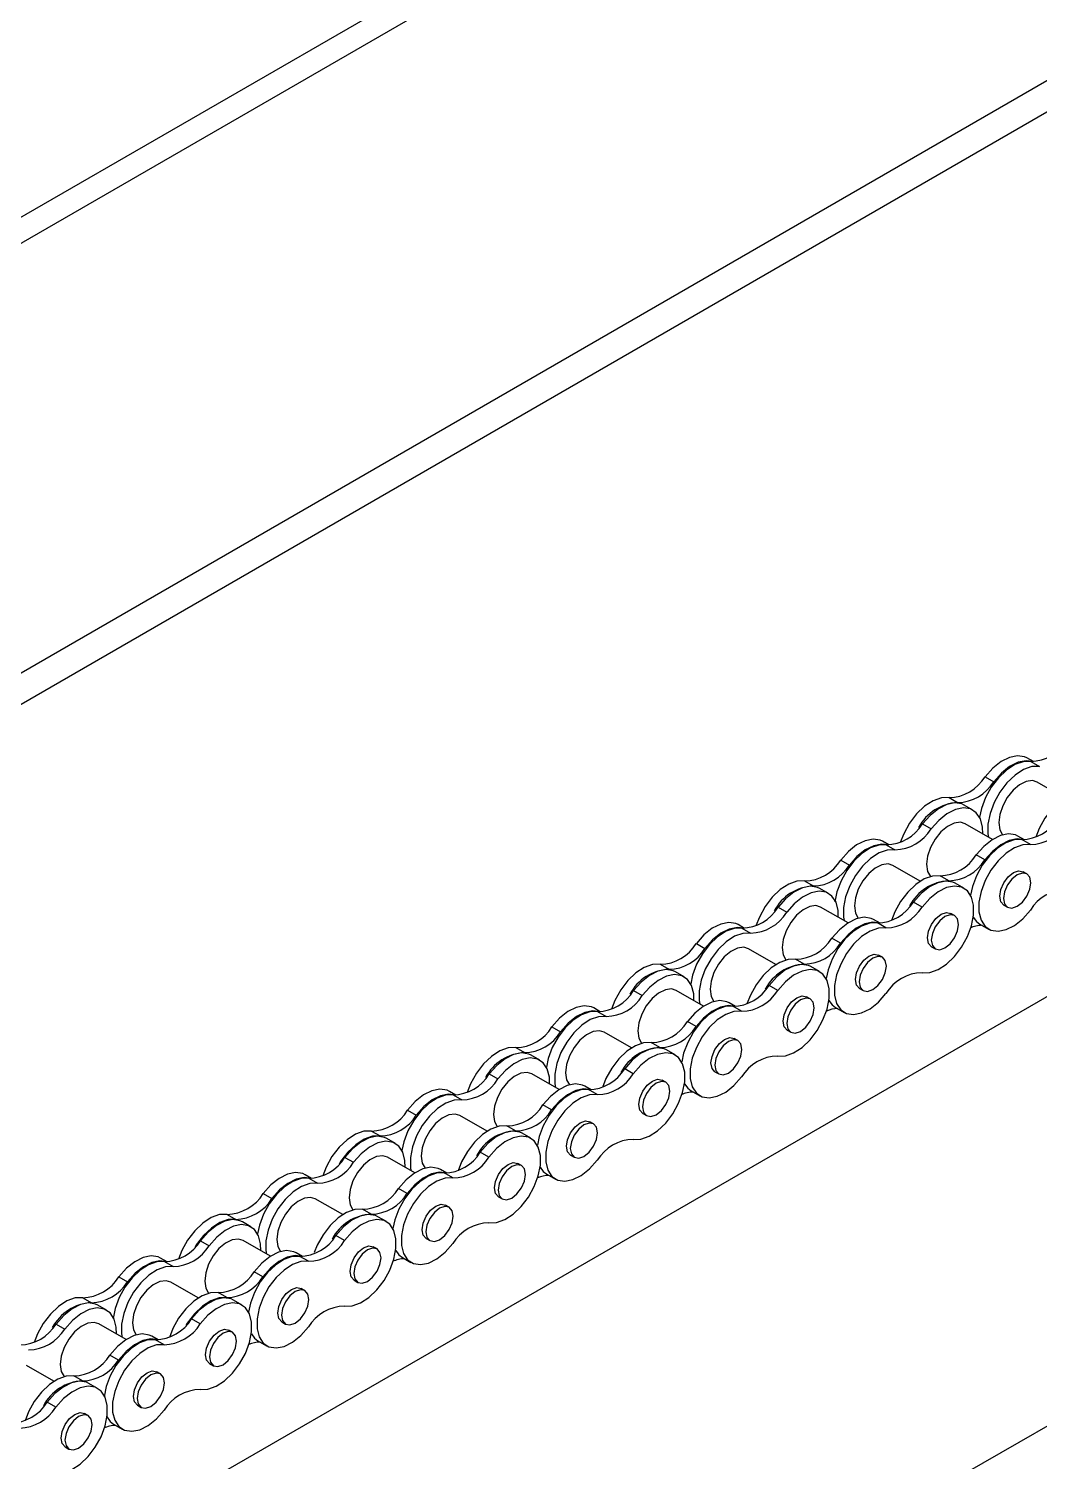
# Model space of a CAD drawing. Header units: metres. Extents: x 0 to 21025, y 0 to 14850.
# Drawn here: x 13609.5 to 13735.2, y 5783.6 to 5961.8 of the extents above; entities that cross this region are included whole.
import ezdxf

# ---------------------------------------------------------------- set-up
doc = ezdxf.new("R2010")
doc.units = ezdxf.units.M
doc.header["$LTSCALE"] = 25
doc.layers.add('SL4', color=4, linetype='Continuous')

msp = doc.modelspace()

# ---------------------------------------------------------------- linework, layer by layer
at = {"layer": 'SL4'}
for p, q in [((13958.429, 6140.321), (13021.53, 5599.46)), ((13026.292, 5598.989), (13963.191, 6139.849)), ((13072.59, 5572.262), (14009.488, 6113.122)), ((13072.59, 5568.373), (14009.488, 6109.233)), ((13171.252, 5515.305), (14108.151, 6056.165)), ((13217.55, 5488.578), (14154.449, 6029.438)), ((13734.452, 5870.606), (13733.652, 5871.068)), ((13734.12, 5870.634), (13735.194, 5870.014)), ((13728.447, 5868.725), (13729.522, 5868.104)), ((13738.336, 5866.101), (13734.929, 5868.067)), ((13723.957, 5866.133), (13725.032, 5865.512)), ((13726.929, 5864.581), (13725.854, 5865.201)), ((13720.649, 5862.858), (13721.724, 5862.238)), ((13729.356, 5860.916), (13725.949, 5862.883)), ((13716.491, 5860.238), (13715.692, 5860.699)), ((13716.159, 5860.266), (13717.234, 5859.645)), ((13733.336, 5860.882), (13732.536, 5861.344)), ((13734.079, 5860.29), (13733.004, 5860.91)), ((13710.487, 5858.356), (13711.562, 5857.736)), ((13728.406, 5858.38), (13727.331, 5859)), ((13720.376, 5855.732), (13716.969, 5857.699)), ((13723.916, 5855.788), (13722.841, 5856.408)), ((13733.629, 5856.647), (13733.163, 5856.916)), ((13705.997, 5855.764), (13707.071, 5855.144)), ((13708.968, 5854.212), (13707.894, 5854.833)), ((13725.813, 5854.856), (13724.738, 5855.477)), ((13720.608, 5852.513), (13719.533, 5853.134)), ((13730.765, 5852.761), (13731.231, 5852.492)), ((13702.689, 5852.49), (13703.764, 5851.869)), ((13711.395, 5850.548), (13707.988, 5852.515)), ((13715.375, 5850.514), (13714.576, 5850.975)), ((13724.649, 5851.463), (13724.183, 5851.731)), ((13698.531, 5849.869), (13697.731, 5850.331)), ((13698.199, 5849.898), (13699.273, 5849.277)), ((13716.118, 5849.921), (13715.043, 5850.542)), ((13727.799, 5850.407), (13728.874, 5849.787)), ((13692.526, 5847.988), (13693.601, 5847.367)), ((13710.446, 5848.012), (13709.371, 5848.632)), ((13721.785, 5847.577), (13722.25, 5847.308)), ((13702.415, 5845.364), (13699.008, 5847.331)), ((13705.956, 5845.42), (13704.881, 5846.04)), ((13715.668, 5846.278), (13715.203, 5846.547)), ((13688.036, 5845.396), (13689.111, 5844.775)), ((13691.008, 5843.844), (13689.933, 5844.464)), ((13707.853, 5844.488), (13706.778, 5845.109)), ((13684.728, 5842.121), (13685.803, 5841.501)), ((13693.435, 5840.18), (13690.028, 5842.146)), ((13702.648, 5842.145), (13701.573, 5842.765)), ((13712.804, 5842.393), (13713.27, 5842.124)), ((13697.415, 5840.145), (13696.615, 5840.607)), ((13706.688, 5841.094), (13706.222, 5841.363)), ((13680.57, 5839.501), (13679.771, 5839.963)), ((13680.238, 5839.529), (13681.313, 5838.909)), ((13698.158, 5839.553), (13697.083, 5840.173)), ((13709.839, 5840.039), (13710.913, 5839.418)), ((13674.566, 5837.62), (13675.641, 5836.999)), ((13684.455, 5834.996), (13681.048, 5836.962)), ((13692.485, 5837.643), (13691.41, 5838.264)), ((13703.824, 5837.209), (13704.29, 5836.94)), ((13670.076, 5835.027), (13671.15, 5834.407)), ((13687.995, 5835.051), (13686.92, 5835.672)), ((13697.708, 5835.91), (13697.242, 5836.179)), ((13673.047, 5833.476), (13671.973, 5834.096)), ((13689.892, 5834.12), (13688.817, 5834.74)), ((13666.768, 5831.753), (13667.843, 5831.132)), ((13675.474, 5829.811), (13672.067, 5831.778)), ((13684.687, 5831.777), (13683.612, 5832.397)), ((13694.844, 5832.024), (13695.31, 5831.756)), ((13662.61, 5829.133), (13661.81, 5829.594)), ((13679.454, 5829.777), (13678.655, 5830.238)), ((13680.197, 5829.184), (13679.122, 5829.805)), ((13688.728, 5830.726), (13688.262, 5830.995)), ((13691.878, 5829.67), (13692.953, 5829.05)), ((13662.278, 5829.161), (13663.352, 5828.54)), ((13674.525, 5827.275), (13673.45, 5827.895)), ((13656.605, 5827.251), (13657.68, 5826.631)), ((13666.494, 5824.627), (13663.087, 5826.594)), ((13685.864, 5826.84), (13686.329, 5826.571)), ((13652.115, 5824.659), (13653.19, 5824.039)), ((13670.035, 5824.683), (13668.96, 5825.303)), ((13671.932, 5823.751), (13670.857, 5824.372)), ((13679.747, 5825.542), (13679.282, 5825.81)), ((13655.087, 5823.107), (13654.012, 5823.728)), ((13648.807, 5821.384), (13649.882, 5820.764)), ((13657.514, 5819.443), (13654.107, 5821.41)), ((13666.727, 5821.408), (13665.652, 5822.029)), ((13676.883, 5821.656), (13677.349, 5821.387)), ((13644.649, 5818.764), (13643.85, 5819.226)), ((13661.494, 5819.409), (13660.694, 5819.87)), ((13662.237, 5818.816), (13661.162, 5819.437)), ((13670.767, 5820.357), (13670.301, 5820.626)), ((13673.918, 5819.302), (13674.992, 5818.681)), ((13644.317, 5818.792), (13645.392, 5818.172)), ((13656.564, 5816.906), (13655.489, 5817.527)), ((13638.645, 5816.883), (13639.72, 5816.262)), ((13648.534, 5814.259), (13645.127, 5816.226)), ((13661.787, 5815.173), (13661.321, 5815.442)), ((13667.903, 5816.472), (13668.369, 5816.203)), ((13634.155, 5814.291), (13635.229, 5813.67)), ((13652.074, 5814.314), (13650.999, 5814.935)), ((13653.971, 5813.383), (13652.896, 5814.003)), ((13637.126, 5812.739), (13636.052, 5813.359)), ((13630.847, 5811.016), (13631.922, 5810.396)), ((13639.553, 5809.075), (13636.146, 5811.041)), ((13648.766, 5811.04), (13647.691, 5811.66)), ((13652.807, 5809.989), (13652.341, 5810.258)), ((13658.923, 5811.288), (13659.389, 5811.019)), ((13626.689, 5808.396), (13625.889, 5808.858)), ((13626.357, 5808.424), (13627.431, 5807.804)), ((13643.533, 5809.04), (13642.734, 5809.502)), ((13644.276, 5808.448), (13643.201, 5809.068)), ((13655.957, 5808.934), (13657.032, 5808.313)), ((13620.684, 5806.514), (13621.759, 5805.894)), ((13638.604, 5806.538), (13637.529, 5807.159)), ((13630.573, 5803.89), (13627.166, 5805.857)), ((13643.826, 5804.805), (13643.361, 5805.074)), ((13649.943, 5806.103), (13650.408, 5805.835)), ((13616.194, 5803.922), (13617.269, 5803.302)), ((13619.166, 5802.37), (13618.091, 5802.991)), ((13634.114, 5803.946), (13633.039, 5804.566)), ((13636.011, 5803.015), (13634.936, 5803.635)), ((13630.806, 5800.671), (13629.731, 5801.292)), ((13612.886, 5800.648), (13613.961, 5800.027)), ((13621.593, 5798.706), (13618.186, 5800.673)), ((13634.846, 5799.621), (13634.38, 5799.889)), ((13640.962, 5800.919), (13641.428, 5800.65)), ((13625.573, 5798.672), (13624.773, 5799.133)), ((13626.316, 5798.079), (13625.241, 5798.7)), ((13637.997, 5798.565), (13639.071, 5797.945)), ((13620.643, 5796.17), (13619.568, 5796.79)), ((13631.982, 5795.735), (13632.448, 5795.466)), ((13612.613, 5793.522), (13609.206, 5795.489)), ((13616.153, 5793.578), (13615.078, 5794.198)), ((13625.866, 5794.436), (13625.4, 5794.705)), ((13618.05, 5792.646), (13616.975, 5793.267)), ((13612.845, 5790.303), (13611.77, 5790.924)), ((13623.002, 5790.551), (13623.468, 5790.282)), ((13616.886, 5789.252), (13616.42, 5789.521)), ((13620.036, 5788.197), (13621.111, 5787.576)), ((13614.022, 5785.367), (13614.487, 5785.098))]:
    msp.add_line(p, q, dxfattribs=at)
at = {"layer": 'SL4', "flags": 128}
for points in [[(13734.12, 5870.634), (13733.17, 5870.603), (13732.139, 5870.235), (13731.092, 5869.555), (13730.093, 5868.605), (13729.207, 5867.444), (13728.488, 5866.145), (13727.983, 5864.791), (13727.751, 5863.709)], [(13733.652, 5871.068), (13733.36, 5871.206), (13732.473, 5871.344), (13731.475, 5871.141), (13730.428, 5870.612), (13729.397, 5869.789), (13728.447, 5868.725)], [(13734.37, 5870.609), (13733.548, 5870.723), (13732.55, 5870.521), (13731.502, 5869.992), (13730.471, 5869.169), (13729.522, 5868.104)], [(13735.194, 5870.014), (13734.245, 5869.982), (13733.214, 5869.615), (13732.167, 5868.935), (13731.168, 5867.984), (13730.282, 5866.823), (13729.563, 5865.525), (13729.057, 5864.171), (13728.796, 5862.846), (13728.796, 5861.634), (13728.87, 5861.197)], [(13734.929, 5868.067), (13734.349, 5868.246), (13733.572, 5868.15), (13732.74, 5867.742), (13731.926, 5867.057), (13731.204, 5866.158), (13730.636, 5865.124), (13730.274, 5864.046), (13730.149, 5863.021)], [(13723.957, 5866.133), (13723.008, 5866.101), (13721.977, 5865.734), (13720.929, 5865.053), (13719.931, 5864.103), (13719.045, 5862.942), (13718.326, 5861.644), (13717.9, 5860.552)], [(13725.854, 5865.201), (13725.562, 5865.339), (13724.676, 5865.477), (13723.677, 5865.275), (13722.63, 5864.746), (13721.599, 5863.923), (13720.649, 5862.858)], [(13740.802, 5866.777), (13739.852, 5866.745), (13738.821, 5866.378), (13737.774, 5865.698), (13736.776, 5864.747), (13735.889, 5863.586), (13735.171, 5862.288), (13734.744, 5861.196)], [(13728.149, 5861.613), (13728.122, 5862.457), (13727.861, 5863.48), (13727.355, 5864.25), (13726.637, 5864.719), (13725.75, 5864.856), (13724.752, 5864.654), (13723.704, 5864.125), (13722.674, 5863.302), (13721.724, 5862.238)], [(13725.949, 5862.883), (13725.369, 5863.062), (13724.592, 5862.966), (13723.76, 5862.557), (13722.946, 5861.873), (13722.223, 5860.974), (13721.656, 5859.94), (13721.293, 5858.862), (13721.169, 5857.837)], [(13730.149, 5863.021), (13730.274, 5862.14), (13730.619, 5861.5)], [(13716.159, 5860.266), (13715.21, 5860.234), (13714.179, 5859.867), (13713.131, 5859.187), (13712.133, 5858.236), (13711.247, 5857.075), (13710.528, 5855.777), (13710.022, 5854.423), (13709.768, 5853.161)], [(13715.692, 5860.699), (13715.399, 5860.838), (13714.513, 5860.975), (13713.515, 5860.773), (13712.467, 5860.244), (13711.436, 5859.421), (13710.487, 5858.356)], [(13716.409, 5860.241), (13715.588, 5860.355), (13714.589, 5860.153), (13713.542, 5859.623), (13712.511, 5858.801), (13711.562, 5857.736)], [(13733.004, 5860.91), (13732.054, 5860.879), (13731.023, 5860.511), (13729.976, 5859.831), (13728.978, 5858.88), (13728.091, 5857.719), (13727.373, 5856.421), (13726.867, 5855.067), (13726.635, 5853.985)], [(13732.536, 5861.344), (13732.244, 5861.482), (13731.358, 5861.619), (13730.359, 5861.417), (13729.312, 5860.888), (13728.281, 5860.065), (13727.331, 5859)], [(13734.079, 5860.29), (13733.129, 5860.258), (13732.098, 5859.891), (13731.051, 5859.21), (13730.052, 5858.26), (13729.166, 5857.099), (13728.447, 5855.801), (13727.942, 5854.447), (13727.681, 5853.122), (13727.681, 5851.91), (13727.942, 5850.887), (13728.447, 5850.117), (13729.166, 5849.648), (13730.052, 5849.511), (13731.051, 5849.713), (13732.098, 5850.242), (13733.129, 5851.065), (13734.079, 5852.13)], [(13733.254, 5860.885), (13732.432, 5860.999), (13731.434, 5860.797), (13730.387, 5860.268), (13729.356, 5859.445), (13728.406, 5858.38)], [(13717.234, 5859.645), (13716.284, 5859.614), (13715.254, 5859.247), (13714.206, 5858.566), (13713.208, 5857.616), (13712.321, 5856.455), (13711.603, 5855.157), (13711.097, 5853.803), (13710.836, 5852.478), (13710.836, 5851.266), (13710.91, 5850.828)], [(13716.969, 5857.699), (13716.389, 5857.878), (13715.612, 5857.782), (13714.78, 5857.373), (13713.966, 5856.689), (13713.243, 5855.79), (13712.675, 5854.755), (13712.313, 5853.678), (13712.189, 5852.653)], [(13722.841, 5856.408), (13721.892, 5856.377), (13720.861, 5856.009), (13719.813, 5855.329), (13718.815, 5854.379), (13717.929, 5853.218), (13717.21, 5851.92), (13716.784, 5850.828)], [(13721.169, 5857.837), (13721.293, 5856.956), (13721.639, 5856.316)], [(13730.268, 5853.859), (13730.397, 5854.683), (13730.765, 5855.531), (13731.315, 5856.273), (13731.964, 5856.797), (13732.613, 5857.022), (13733.163, 5856.916)], [(13730.734, 5853.59), (13730.863, 5852.915), (13731.23, 5852.492), (13731.781, 5852.385), (13732.43, 5852.611), (13733.079, 5853.135), (13733.629, 5853.877), (13733.997, 5854.725), (13734.126, 5855.549), (13733.997, 5856.224), (13733.629, 5856.647), (13733.079, 5856.754), (13732.43, 5856.528), (13731.781, 5856.004), (13731.23, 5855.262), (13730.863, 5854.414), (13730.734, 5853.59)], [(13705.997, 5855.764), (13705.047, 5855.733), (13704.016, 5855.365), (13702.969, 5854.685), (13701.97, 5853.735), (13701.084, 5852.574), (13700.365, 5851.275), (13699.939, 5850.183)], [(13707.894, 5854.833), (13707.601, 5854.971), (13706.715, 5855.109), (13705.717, 5854.906), (13704.669, 5854.377), (13703.638, 5853.554), (13702.689, 5852.49)], [(13724.738, 5855.477), (13724.446, 5855.615), (13723.56, 5855.753), (13722.561, 5855.55), (13721.514, 5855.021), (13720.483, 5854.199), (13719.533, 5853.134)], [(13720.608, 5844.353), (13721.558, 5844.385), (13722.589, 5844.752), (13723.636, 5845.433), (13724.635, 5846.383), (13725.521, 5847.544), (13726.24, 5848.842), (13726.745, 5850.196), (13727.006, 5851.521), (13727.006, 5852.733), (13726.745, 5853.756), (13726.24, 5854.526), (13725.521, 5854.995), (13724.635, 5855.132), (13723.636, 5854.93), (13722.589, 5854.401), (13721.558, 5853.578), (13720.608, 5852.513)], [(13710.189, 5851.245), (13710.162, 5852.089), (13709.901, 5853.112), (13709.395, 5853.882), (13708.676, 5854.351), (13707.79, 5854.488), (13706.791, 5854.286), (13705.744, 5853.757), (13704.713, 5852.934), (13703.764, 5851.869)], [(13730.765, 5852.761), (13730.765, 5852.761), (13730.397, 5853.184), (13730.268, 5853.859)], [(13707.988, 5852.515), (13707.409, 5852.694), (13706.632, 5852.597), (13705.799, 5852.189), (13704.986, 5851.505), (13704.263, 5850.605), (13703.695, 5849.571), (13703.333, 5848.494), (13703.208, 5847.469)], [(13714.576, 5850.975), (13714.284, 5851.114), (13713.397, 5851.251), (13712.399, 5851.049), (13711.351, 5850.52), (13710.32, 5849.697), (13709.371, 5848.632)], [(13712.189, 5852.653), (13712.313, 5851.772), (13712.658, 5851.132)], [(13721.288, 5848.675), (13721.417, 5849.499), (13721.785, 5850.347), (13722.335, 5851.089), (13722.984, 5851.613), (13723.633, 5851.838), (13724.183, 5851.731)], [(13721.753, 5848.406), (13721.883, 5847.731), (13722.25, 5847.308), (13722.8, 5847.201), (13723.449, 5847.427), (13724.098, 5847.951), (13724.649, 5848.693), (13725.016, 5849.54), (13725.145, 5850.364), (13725.016, 5851.039), (13724.649, 5851.462), (13724.098, 5851.569), (13723.449, 5851.344), (13722.8, 5850.82), (13722.25, 5850.078), (13721.883, 5849.23), (13721.753, 5848.406)], [(13726.977, 5851.278), (13727.373, 5850.737), (13727.799, 5850.407)], [(13698.199, 5849.898), (13697.249, 5849.866), (13696.218, 5849.499), (13695.171, 5848.818), (13694.172, 5847.868), (13693.286, 5846.707), (13692.567, 5845.409), (13692.062, 5844.055), (13691.83, 5842.973)], [(13697.731, 5850.331), (13697.439, 5850.469), (13696.552, 5850.607), (13695.554, 5850.405), (13694.507, 5849.876), (13693.476, 5849.053), (13692.526, 5847.988)], [(13699.273, 5849.277), (13698.324, 5849.246), (13697.293, 5848.878), (13696.246, 5848.198), (13695.247, 5847.247), (13694.361, 5846.087), (13693.642, 5844.788), (13693.136, 5843.434), (13692.875, 5842.11), (13692.875, 5840.898), (13692.949, 5840.46)], [(13698.449, 5849.872), (13697.627, 5849.986), (13696.629, 5849.784), (13695.581, 5849.255), (13694.55, 5848.432), (13693.601, 5847.367)], [(13715.043, 5850.542), (13714.094, 5850.51), (13713.063, 5850.143), (13712.015, 5849.462), (13711.017, 5848.512), (13710.131, 5847.351), (13709.412, 5846.053), (13708.906, 5844.699), (13708.675, 5843.617)], [(13716.118, 5849.921), (13715.169, 5849.89), (13714.138, 5849.522), (13713.09, 5848.842), (13712.092, 5847.891), (13711.206, 5846.731), (13710.487, 5845.432), (13709.981, 5844.078), (13709.72, 5842.754), (13709.72, 5841.542), (13709.981, 5840.519), (13710.487, 5839.748), (13711.206, 5839.28), (13712.092, 5839.142), (13713.09, 5839.345), (13714.138, 5839.874), (13715.169, 5840.697), (13716.118, 5841.761)], [(13715.293, 5850.516), (13714.472, 5850.631), (13713.474, 5850.428), (13712.426, 5849.899), (13711.395, 5849.076), (13710.446, 5848.012)], [(13699.008, 5847.331), (13698.428, 5847.51), (13697.651, 5847.413), (13696.819, 5847.005), (13696.005, 5846.321), (13695.283, 5845.421), (13694.715, 5844.387), (13694.353, 5843.31), (13694.228, 5842.285)], [(13703.208, 5847.469), (13703.333, 5846.588), (13703.678, 5845.947)], [(13721.785, 5847.577), (13721.785, 5847.577), (13721.417, 5848), (13721.288, 5848.675)], [(13704.881, 5846.04), (13703.931, 5846.009), (13702.9, 5845.641), (13701.853, 5844.961), (13700.855, 5844.01), (13699.968, 5842.849), (13699.25, 5841.551), (13698.823, 5840.459)], [(13712.308, 5843.491), (13712.437, 5844.315), (13712.804, 5845.162), (13713.355, 5845.905), (13714.004, 5846.428), (13714.653, 5846.654), (13715.203, 5846.547)], [(13712.773, 5843.222), (13712.902, 5842.547), (13713.27, 5842.124), (13713.82, 5842.017), (13714.469, 5842.243), (13715.118, 5842.766), (13715.668, 5843.509), (13716.036, 5844.356), (13716.165, 5845.18), (13716.036, 5845.855), (13715.668, 5846.278), (13715.118, 5846.385), (13714.469, 5846.16), (13713.82, 5845.636), (13713.27, 5844.894), (13712.902, 5844.046), (13712.773, 5843.222)], [(13688.036, 5845.396), (13687.087, 5845.364), (13686.056, 5844.997), (13685.008, 5844.317), (13684.01, 5843.366), (13683.124, 5842.205), (13682.405, 5840.907), (13681.979, 5839.815)], [(13689.933, 5844.464), (13689.641, 5844.603), (13688.755, 5844.74), (13687.756, 5844.538), (13686.709, 5844.009), (13685.678, 5843.186), (13684.728, 5842.121)], [(13692.228, 5840.876), (13692.201, 5841.72), (13691.94, 5842.744), (13691.434, 5843.514), (13690.716, 5843.982), (13689.829, 5844.12), (13688.831, 5843.917), (13687.783, 5843.388), (13686.753, 5842.566), (13685.803, 5841.501)], [(13706.778, 5845.109), (13706.486, 5845.247), (13705.599, 5845.384), (13704.601, 5845.182), (13703.553, 5844.653), (13702.522, 5843.83), (13701.573, 5842.765)], [(13702.648, 5833.985), (13703.597, 5834.017), (13704.628, 5834.384), (13705.676, 5835.064), (13706.674, 5836.015), (13707.56, 5837.176), (13708.279, 5838.474), (13708.785, 5839.828), (13709.046, 5841.153), (13709.046, 5842.365), (13708.785, 5843.388), (13708.279, 5844.158), (13707.56, 5844.626), (13706.674, 5844.764), (13705.676, 5844.562), (13704.628, 5844.032), (13703.597, 5843.21), (13702.648, 5842.145)], [(13690.028, 5842.146), (13689.448, 5842.325), (13688.671, 5842.229), (13687.839, 5841.821), (13687.025, 5841.136), (13686.302, 5840.237), (13685.735, 5839.203), (13685.372, 5838.125), (13685.248, 5837.1)], [(13694.228, 5842.285), (13694.353, 5841.403), (13694.698, 5840.763)], [(13712.804, 5842.393), (13712.804, 5842.393), (13712.437, 5842.816), (13712.308, 5843.491)], [(13696.615, 5840.607), (13696.323, 5840.745), (13695.437, 5840.883), (13694.438, 5840.68), (13693.391, 5840.151), (13692.36, 5839.328), (13691.41, 5838.264)], [(13697.333, 5840.148), (13696.511, 5840.262), (13695.513, 5840.06), (13694.466, 5839.531), (13693.435, 5838.708), (13692.485, 5837.643)], [(13703.327, 5838.307), (13703.456, 5839.131), (13703.824, 5839.978), (13704.374, 5840.72), (13705.023, 5841.244), (13705.672, 5841.47), (13706.222, 5841.363)], [(13703.793, 5838.038), (13703.922, 5837.363), (13704.29, 5836.94), (13704.84, 5836.833), (13705.489, 5837.058), (13706.138, 5837.582), (13706.688, 5838.324), (13707.056, 5839.172), (13707.185, 5839.996), (13707.056, 5840.671), (13706.688, 5841.094), (13706.138, 5841.201), (13705.489, 5840.975), (13704.84, 5840.452), (13704.29, 5839.709), (13703.922, 5838.862), (13703.793, 5838.038)], [(13709.016, 5840.91), (13709.412, 5840.369), (13709.839, 5840.039)], [(13680.238, 5839.529), (13679.289, 5839.498), (13678.258, 5839.13), (13677.21, 5838.45), (13676.212, 5837.499), (13675.326, 5836.339), (13674.607, 5835.04), (13674.101, 5833.686), (13673.869, 5832.604)], [(13679.771, 5839.963), (13679.478, 5840.101), (13678.592, 5840.238), (13677.594, 5840.036), (13676.546, 5839.507), (13675.515, 5838.684), (13674.566, 5837.62)], [(13681.313, 5838.909), (13680.363, 5838.877), (13679.333, 5838.51), (13678.285, 5837.829), (13677.287, 5836.879), (13676.4, 5835.718), (13675.682, 5834.42), (13675.176, 5833.066), (13674.915, 5831.741), (13674.915, 5830.529), (13674.989, 5830.092)], [(13680.488, 5839.504), (13679.667, 5839.618), (13678.668, 5839.416), (13677.621, 5838.887), (13676.59, 5838.064), (13675.641, 5836.999)], [(13697.083, 5840.173), (13696.133, 5840.142), (13695.102, 5839.774), (13694.055, 5839.094), (13693.057, 5838.144), (13692.17, 5836.983), (13691.452, 5835.685), (13690.946, 5834.331), (13690.714, 5833.248)], [(13698.158, 5839.553), (13697.208, 5839.521), (13696.177, 5839.154), (13695.13, 5838.474), (13694.131, 5837.523), (13693.245, 5836.362), (13692.526, 5835.064), (13692.021, 5833.71), (13691.76, 5832.385), (13691.76, 5831.173), (13692.021, 5830.15), (13692.526, 5829.38), (13693.245, 5828.912), (13694.131, 5828.774), (13695.13, 5828.976), (13696.177, 5829.505), (13697.208, 5830.328), (13698.158, 5831.393)], [(13681.048, 5836.962), (13680.468, 5837.141), (13679.691, 5837.045), (13678.859, 5836.636), (13678.045, 5835.952), (13677.322, 5835.053), (13676.754, 5834.019), (13676.392, 5832.941), (13676.268, 5831.916)], [(13685.248, 5837.1), (13685.372, 5836.219), (13685.718, 5835.579)], [(13703.824, 5837.209), (13703.824, 5837.209), (13703.456, 5837.632), (13703.327, 5838.307)], [(13670.076, 5835.027), (13669.126, 5834.996), (13668.095, 5834.629), (13667.048, 5833.948), (13666.049, 5832.998), (13665.163, 5831.837), (13664.444, 5830.539), (13664.018, 5829.447)], [(13686.92, 5835.672), (13685.971, 5835.64), (13684.94, 5835.273), (13683.892, 5834.592), (13682.894, 5833.642), (13682.008, 5832.481), (13681.289, 5831.183), (13680.863, 5830.091)], [(13688.817, 5834.74), (13688.525, 5834.878), (13687.639, 5835.016), (13686.64, 5834.814), (13685.593, 5834.285), (13684.562, 5833.462), (13683.612, 5832.397)], [(13694.347, 5833.122), (13694.476, 5833.946), (13694.844, 5834.794), (13695.394, 5835.536), (13696.043, 5836.06), (13696.692, 5836.286), (13697.242, 5836.179)], [(13694.813, 5832.854), (13694.942, 5832.179), (13695.309, 5831.756), (13695.86, 5831.649), (13696.509, 5831.874), (13697.158, 5832.398), (13697.708, 5833.14), (13698.076, 5833.988), (13698.205, 5834.812), (13698.076, 5835.487), (13697.708, 5835.91), (13697.158, 5836.017), (13696.509, 5835.791), (13695.86, 5835.267), (13695.309, 5834.525), (13694.942, 5833.678), (13694.813, 5832.854)], [(13671.973, 5834.096), (13671.68, 5834.234), (13670.794, 5834.372), (13669.796, 5834.17), (13668.748, 5833.64), (13667.717, 5832.818), (13666.768, 5831.753)], [(13674.268, 5830.508), (13674.241, 5831.352), (13673.98, 5832.375), (13673.474, 5833.145), (13672.755, 5833.614), (13671.869, 5833.751), (13670.87, 5833.549), (13669.823, 5833.02), (13668.792, 5832.197), (13667.843, 5831.132)], [(13684.687, 5823.617), (13685.637, 5823.648), (13686.668, 5824.016), (13687.715, 5824.696), (13688.714, 5825.646), (13689.6, 5826.807), (13690.319, 5828.106), (13690.824, 5829.46), (13691.085, 5830.784), (13691.085, 5831.996), (13690.824, 5833.019), (13690.319, 5833.789), (13689.6, 5834.258), (13688.714, 5834.395), (13687.715, 5834.193), (13686.668, 5833.664), (13685.637, 5832.841), (13684.687, 5831.777)], [(13694.844, 5832.024), (13694.844, 5832.024), (13694.476, 5832.448), (13694.347, 5833.122)], [(13672.067, 5831.778), (13671.488, 5831.957), (13670.711, 5831.861), (13669.878, 5831.452), (13669.065, 5830.768), (13668.342, 5829.869), (13667.774, 5828.834), (13667.412, 5827.757), (13667.287, 5826.732)], [(13676.268, 5831.916), (13676.392, 5831.035), (13676.737, 5830.395)], [(13661.81, 5829.594), (13661.518, 5829.733), (13660.631, 5829.87), (13659.633, 5829.668), (13658.586, 5829.139), (13657.555, 5828.316), (13656.605, 5827.251)], [(13679.122, 5829.805), (13678.173, 5829.773), (13677.142, 5829.406), (13676.094, 5828.726), (13675.096, 5827.775), (13674.21, 5826.614), (13673.491, 5825.316), (13672.985, 5823.962), (13672.754, 5822.88)], [(13678.655, 5830.238), (13678.363, 5830.377), (13677.476, 5830.514), (13676.478, 5830.312), (13675.43, 5829.783), (13674.399, 5828.96), (13673.45, 5827.895)], [(13679.372, 5829.78), (13678.551, 5829.894), (13677.553, 5829.692), (13676.505, 5829.162), (13675.474, 5828.34), (13674.525, 5827.275)], [(13685.367, 5827.938), (13685.496, 5828.762), (13685.864, 5829.61), (13686.414, 5830.352), (13687.063, 5830.876), (13687.712, 5831.101), (13688.262, 5830.995)], [(13685.832, 5827.669), (13685.962, 5826.995), (13686.329, 5826.571), (13686.879, 5826.464), (13687.528, 5826.69), (13688.177, 5827.214), (13688.728, 5827.956), (13689.095, 5828.804), (13689.224, 5829.628), (13689.095, 5830.303), (13688.728, 5830.726), (13688.177, 5830.833), (13687.528, 5830.607), (13686.879, 5830.083), (13686.329, 5829.341), (13685.962, 5828.493), (13685.832, 5827.669)], [(13691.056, 5830.542), (13691.452, 5830.001), (13691.878, 5829.67)], [(13662.278, 5829.161), (13661.328, 5829.129), (13660.297, 5828.762), (13659.25, 5828.082), (13658.251, 5827.131), (13657.365, 5825.97), (13656.646, 5824.672), (13656.141, 5823.318), (13655.909, 5822.236)], [(13663.352, 5828.54), (13662.403, 5828.509), (13661.372, 5828.141), (13660.325, 5827.461), (13659.326, 5826.511), (13658.44, 5825.35), (13657.721, 5824.052), (13657.215, 5822.698), (13656.954, 5821.373), (13656.954, 5820.161), (13657.028, 5819.723)], [(13662.528, 5829.135), (13661.706, 5829.25), (13660.708, 5829.047), (13659.66, 5828.518), (13658.629, 5827.695), (13657.68, 5826.631)], [(13680.197, 5829.184), (13679.248, 5829.153), (13678.217, 5828.786), (13677.169, 5828.105), (13676.171, 5827.155), (13675.285, 5825.994), (13674.566, 5824.696), (13674.06, 5823.342), (13673.799, 5822.017), (13673.799, 5820.805), (13674.06, 5819.782), (13674.566, 5819.012), (13675.285, 5818.543), (13676.171, 5818.406), (13677.169, 5818.608), (13678.217, 5819.137), (13679.248, 5819.96), (13680.197, 5821.025)], [(13685.864, 5826.84), (13685.864, 5826.84), (13685.496, 5827.263), (13685.367, 5827.938)], [(13663.087, 5826.594), (13662.507, 5826.773), (13661.73, 5826.676), (13660.898, 5826.268), (13660.084, 5825.584), (13659.362, 5824.685), (13658.794, 5823.65), (13658.432, 5822.573), (13658.307, 5821.548)], [(13667.287, 5826.732), (13667.412, 5825.851), (13667.757, 5825.211)], [(13652.115, 5824.659), (13651.166, 5824.628), (13650.135, 5824.26), (13649.087, 5823.58), (13648.089, 5822.629), (13647.203, 5821.469), (13646.484, 5820.17), (13646.058, 5819.078)], [(13668.96, 5825.303), (13668.01, 5825.272), (13666.979, 5824.904), (13665.932, 5824.224), (13664.934, 5823.274), (13664.047, 5822.113), (13663.329, 5820.814), (13662.902, 5819.723)], [(13670.857, 5824.372), (13670.565, 5824.51), (13669.678, 5824.648), (13668.68, 5824.445), (13667.632, 5823.916), (13666.601, 5823.093), (13665.652, 5822.029)], [(13676.387, 5822.754), (13676.516, 5823.578), (13676.883, 5824.426), (13677.434, 5825.168), (13678.083, 5825.692), (13678.732, 5825.917), (13679.282, 5825.81)], [(13676.852, 5822.485), (13676.981, 5821.81), (13677.349, 5821.387), (13677.899, 5821.28), (13678.548, 5821.506), (13679.197, 5822.03), (13679.747, 5822.772), (13680.115, 5823.619), (13680.244, 5824.443), (13680.115, 5825.118), (13679.747, 5825.542), (13679.197, 5825.648), (13678.548, 5825.423), (13677.899, 5824.899), (13677.349, 5824.157), (13676.981, 5823.309), (13676.852, 5822.485)], [(13653.19, 5824.039), (13652.24, 5824.007), (13651.21, 5823.64), (13650.162, 5822.959), (13649.164, 5822.009), (13648.277, 5820.848), (13648.09, 5820.55)], [(13654.012, 5823.728), (13653.72, 5823.866), (13652.834, 5824.003), (13651.835, 5823.801), (13650.788, 5823.272), (13649.757, 5822.449), (13648.807, 5821.384)], [(13656.307, 5820.139), (13656.28, 5820.984), (13656.019, 5822.007), (13655.513, 5822.777), (13654.795, 5823.245), (13653.908, 5823.383), (13652.91, 5823.181), (13651.862, 5822.652), (13650.832, 5821.829), (13649.882, 5820.764)], [(13666.727, 5813.248), (13667.676, 5813.28), (13668.707, 5813.647), (13669.755, 5814.328), (13670.753, 5815.278), (13671.639, 5816.439), (13672.358, 5817.737), (13672.864, 5819.091), (13673.125, 5820.416), (13673.125, 5821.628), (13672.864, 5822.651), (13672.358, 5823.421), (13671.639, 5823.89), (13670.753, 5824.027), (13669.755, 5823.825), (13668.707, 5823.296), (13667.676, 5822.473), (13666.727, 5821.408)], [(13676.883, 5821.656), (13676.883, 5821.656), (13676.516, 5822.079), (13676.387, 5822.754)], [(13654.107, 5821.41), (13653.527, 5821.589), (13652.75, 5821.492), (13651.918, 5821.084), (13651.104, 5820.4), (13650.381, 5819.5), (13649.814, 5818.466), (13649.451, 5817.389), (13649.327, 5816.364)], [(13658.307, 5821.548), (13658.432, 5820.667), (13658.777, 5820.026)], [(13667.406, 5817.57), (13667.535, 5818.394), (13667.903, 5819.242), (13668.453, 5819.984), (13669.102, 5820.507), (13669.751, 5820.733), (13670.301, 5820.626)], [(13643.85, 5819.226), (13643.557, 5819.364), (13642.671, 5819.502), (13641.673, 5819.3), (13640.625, 5818.77), (13639.594, 5817.948), (13638.645, 5816.883)], [(13644.567, 5818.767), (13643.746, 5818.881), (13642.747, 5818.679), (13641.7, 5818.15), (13640.669, 5817.327), (13639.72, 5816.262)], [(13661.162, 5819.437), (13660.212, 5819.405), (13659.181, 5819.038), (13658.134, 5818.357), (13657.136, 5817.407), (13656.249, 5816.246), (13655.531, 5814.948), (13655.025, 5813.594), (13654.793, 5812.512)], [(13660.694, 5819.87), (13660.402, 5820.008), (13659.516, 5820.146), (13658.517, 5819.944), (13657.47, 5819.415), (13656.439, 5818.592), (13655.489, 5817.527)], [(13661.412, 5819.411), (13660.59, 5819.525), (13659.592, 5819.323), (13658.545, 5818.794), (13657.514, 5817.971), (13656.564, 5816.906)], [(13667.872, 5817.301), (13668.001, 5816.626), (13668.369, 5816.203), (13668.919, 5816.096), (13669.568, 5816.322), (13670.217, 5816.845), (13670.767, 5817.588), (13671.135, 5818.435), (13671.264, 5819.259), (13671.135, 5819.934), (13670.767, 5820.357), (13670.217, 5820.464), (13669.568, 5820.239), (13668.919, 5819.715), (13668.369, 5818.973), (13668.001, 5818.125), (13667.872, 5817.301)], [(13673.095, 5820.173), (13673.491, 5819.632), (13673.918, 5819.302)], [(13644.317, 5818.792), (13643.368, 5818.761), (13642.337, 5818.393), (13641.289, 5817.713), (13640.291, 5816.763), (13639.405, 5815.602), (13638.686, 5814.304), (13638.18, 5812.95), (13637.948, 5811.868)], [(13645.392, 5818.172), (13644.442, 5818.14), (13643.412, 5817.773), (13642.364, 5817.093), (13641.366, 5816.142), (13640.479, 5814.981), (13639.761, 5813.683), (13639.255, 5812.329), (13638.994, 5811.004), (13638.994, 5809.792), (13639.068, 5809.355)], [(13662.237, 5818.816), (13661.287, 5818.785), (13660.256, 5818.417), (13659.209, 5817.737), (13658.21, 5816.786), (13657.324, 5815.626), (13656.605, 5814.327), (13656.1, 5812.973), (13655.839, 5811.649), (13655.839, 5810.437), (13656.1, 5809.413), (13656.605, 5808.643), (13657.324, 5808.175), (13658.21, 5808.037), (13659.209, 5808.24), (13660.256, 5808.769), (13661.287, 5809.591), (13662.237, 5810.656)], [(13667.903, 5816.472), (13667.903, 5816.472), (13667.535, 5816.895), (13667.406, 5817.57)], [(13645.127, 5816.226), (13644.547, 5816.405), (13643.77, 5816.308), (13642.938, 5815.9), (13642.124, 5815.215), (13641.401, 5814.316), (13640.833, 5813.282), (13640.471, 5812.204), (13640.347, 5811.179)], [(13649.327, 5816.364), (13649.451, 5815.482), (13649.797, 5814.842)], [(13658.426, 5812.386), (13658.555, 5813.21), (13658.923, 5814.057), (13659.473, 5814.8), (13660.122, 5815.323), (13660.771, 5815.549), (13661.321, 5815.442)], [(13634.155, 5814.291), (13633.205, 5814.259), (13632.174, 5813.892), (13631.127, 5813.211), (13630.128, 5812.261), (13629.242, 5811.1), (13628.523, 5809.802), (13628.097, 5808.71)], [(13635.229, 5813.67), (13634.28, 5813.639), (13633.249, 5813.271), (13632.202, 5812.591), (13631.203, 5811.641), (13630.317, 5810.48), (13630.129, 5810.181)], [(13636.052, 5813.359), (13635.759, 5813.498), (13634.873, 5813.635), (13633.875, 5813.433), (13632.827, 5812.904), (13631.796, 5812.081), (13630.847, 5811.016)], [(13650.999, 5814.935), (13650.05, 5814.903), (13649.019, 5814.536), (13647.971, 5813.856), (13646.973, 5812.905), (13646.087, 5811.744), (13645.368, 5810.446), (13645.001, 5809.532)], [(13652.896, 5814.003), (13652.604, 5814.142), (13651.718, 5814.279), (13650.719, 5814.077), (13649.672, 5813.548), (13648.641, 5812.725), (13647.691, 5811.66)], [(13648.766, 5802.88), (13649.716, 5802.911), (13650.747, 5803.279), (13651.794, 5803.959), (13652.793, 5804.91), (13653.679, 5806.071), (13654.398, 5807.369), (13654.903, 5808.723), (13655.164, 5810.047), (13655.164, 5811.259), (13654.903, 5812.283), (13654.398, 5813.053), (13653.679, 5813.521), (13652.793, 5813.659), (13651.794, 5813.456), (13650.747, 5812.927), (13649.716, 5812.105), (13648.766, 5811.04)], [(13658.892, 5812.117), (13659.021, 5811.442), (13659.388, 5811.019), (13659.939, 5810.912), (13660.588, 5811.138), (13661.237, 5811.661), (13661.787, 5812.403), (13662.155, 5813.251), (13662.284, 5814.075), (13662.155, 5814.75), (13661.787, 5815.173), (13661.237, 5815.28), (13660.588, 5815.054), (13659.939, 5814.531), (13659.388, 5813.789), (13659.021, 5812.941), (13658.892, 5812.117)], [(13638.347, 5809.771), (13638.32, 5810.615), (13638.059, 5811.639), (13637.553, 5812.409), (13636.834, 5812.877), (13635.948, 5813.015), (13634.949, 5812.812), (13633.902, 5812.283), (13632.871, 5811.46), (13631.922, 5810.396)], [(13658.923, 5811.288), (13658.923, 5811.288), (13658.555, 5811.711), (13658.426, 5812.386)], [(13636.146, 5811.041), (13635.567, 5811.22), (13634.79, 5811.124), (13633.957, 5810.715), (13633.144, 5810.031), (13632.421, 5809.132), (13631.853, 5808.098), (13631.491, 5807.02), (13631.366, 5805.995)], [(13640.347, 5811.179), (13640.471, 5810.298), (13640.816, 5809.658)], [(13649.446, 5807.202), (13649.575, 5808.026), (13649.943, 5808.873), (13650.493, 5809.615), (13651.142, 5810.139), (13651.791, 5810.365), (13652.341, 5810.258)], [(13649.911, 5806.933), (13650.041, 5806.258), (13650.408, 5805.835), (13650.958, 5805.728), (13651.607, 5805.953), (13652.256, 5806.477), (13652.807, 5807.219), (13653.174, 5808.067), (13653.303, 5808.891), (13653.174, 5809.566), (13652.807, 5809.989), (13652.256, 5810.096), (13651.607, 5809.87), (13650.958, 5809.347), (13650.408, 5808.604), (13650.041, 5807.757), (13649.911, 5806.933)], [(13626.357, 5808.424), (13625.407, 5808.393), (13624.376, 5808.025), (13623.329, 5807.345), (13622.33, 5806.394), (13621.444, 5805.233), (13620.725, 5803.935), (13620.22, 5802.581), (13619.965, 5801.319)], [(13625.889, 5808.858), (13625.597, 5808.996), (13624.71, 5809.133), (13623.712, 5808.931), (13622.665, 5808.402), (13621.634, 5807.579), (13620.684, 5806.514)], [(13626.607, 5808.399), (13625.785, 5808.513), (13624.787, 5808.311), (13623.739, 5807.782), (13622.708, 5806.959), (13621.759, 5805.894)], [(13643.201, 5809.068), (13642.252, 5809.037), (13641.221, 5808.669), (13640.173, 5807.989), (13639.175, 5807.038), (13638.289, 5805.878), (13637.57, 5804.579), (13637.064, 5803.225), (13636.833, 5802.143)], [(13642.734, 5809.502), (13642.442, 5809.64), (13641.555, 5809.777), (13640.557, 5809.575), (13639.509, 5809.046), (13638.478, 5808.223), (13637.529, 5807.159)], [(13644.276, 5808.448), (13643.327, 5808.416), (13642.296, 5808.049), (13641.248, 5807.368), (13640.25, 5806.418), (13639.364, 5805.257), (13638.645, 5803.959), (13638.139, 5802.605), (13637.878, 5801.28), (13637.878, 5800.068), (13638.139, 5799.045), (13638.645, 5798.275), (13639.364, 5797.806), (13640.25, 5797.669), (13641.248, 5797.871), (13642.296, 5798.4), (13643.327, 5799.223), (13644.276, 5800.288)], [(13643.451, 5809.043), (13642.63, 5809.157), (13641.632, 5808.955), (13640.584, 5808.426), (13639.553, 5807.603), (13638.604, 5806.538)], [(13655.135, 5809.805), (13655.531, 5809.264), (13655.957, 5808.934)], [(13627.431, 5807.804), (13626.482, 5807.772), (13625.451, 5807.405), (13624.404, 5806.724), (13623.405, 5805.774), (13622.519, 5804.613), (13621.8, 5803.315), (13621.294, 5801.961), (13621.033, 5800.636), (13621.033, 5799.424), (13621.107, 5798.986)], [(13649.943, 5806.103), (13649.943, 5806.103), (13649.575, 5806.527), (13649.446, 5807.202)], [(13627.166, 5805.857), (13626.586, 5806.036), (13625.809, 5805.94), (13624.977, 5805.531), (13624.163, 5804.847), (13623.441, 5803.948), (13622.873, 5802.913), (13622.511, 5801.836), (13622.386, 5800.811)], [(13631.366, 5805.995), (13631.491, 5805.114), (13631.836, 5804.474)], [(13640.466, 5802.017), (13640.595, 5802.841), (13640.962, 5803.689), (13641.513, 5804.431), (13642.162, 5804.955), (13642.811, 5805.18), (13643.361, 5805.074)], [(13640.931, 5801.749), (13641.06, 5801.074), (13641.428, 5800.65), (13641.978, 5800.544), (13642.627, 5800.769), (13643.276, 5801.293), (13643.826, 5802.035), (13644.194, 5802.883), (13644.323, 5803.707), (13644.194, 5804.382), (13643.826, 5804.805), (13643.276, 5804.912), (13642.627, 5804.686), (13641.978, 5804.162), (13641.428, 5803.42), (13641.06, 5802.573), (13640.931, 5801.749)], [(13616.194, 5803.922), (13615.245, 5803.891), (13614.214, 5803.523), (13613.166, 5802.843), (13612.168, 5801.893), (13611.282, 5800.732), (13610.563, 5799.434), (13610.137, 5798.342)], [(13618.091, 5802.991), (13617.799, 5803.129), (13616.913, 5803.267), (13615.914, 5803.064), (13614.867, 5802.535), (13613.836, 5801.713), (13612.886, 5800.648)], [(13633.039, 5804.566), (13632.089, 5804.535), (13631.058, 5804.168), (13630.011, 5803.487), (13629.013, 5802.537), (13628.126, 5801.376), (13627.408, 5800.078), (13626.981, 5798.986)], [(13634.114, 5803.946), (13633.164, 5803.915), (13632.133, 5803.547), (13631.086, 5802.867), (13630.087, 5801.916), (13629.201, 5800.755), (13629.014, 5800.457)], [(13634.936, 5803.635), (13634.644, 5803.773), (13633.757, 5803.911), (13632.759, 5803.709), (13631.711, 5803.179), (13630.68, 5802.357), (13629.731, 5801.292)], [(13630.806, 5792.512), (13631.755, 5792.543), (13632.786, 5792.91), (13633.834, 5793.591), (13634.832, 5794.541), (13635.718, 5795.702), (13636.437, 5797), (13636.943, 5798.354), (13637.204, 5799.679), (13637.204, 5800.891), (13636.943, 5801.914), (13636.437, 5802.684), (13635.718, 5803.153), (13634.832, 5803.29), (13633.834, 5803.088), (13632.786, 5802.559), (13631.755, 5801.736), (13630.806, 5800.671)], [(13620.386, 5799.403), (13620.359, 5800.247), (13620.098, 5801.27), (13619.592, 5802.04), (13618.874, 5802.509), (13617.987, 5802.646), (13616.989, 5802.444), (13615.941, 5801.915), (13614.911, 5801.092), (13613.961, 5800.027)], [(13640.962, 5800.919), (13640.962, 5800.919), (13640.595, 5801.342), (13640.466, 5802.017)], [(13618.186, 5800.673), (13617.606, 5800.852), (13616.829, 5800.756), (13615.997, 5800.347), (13615.183, 5799.663), (13614.46, 5798.764), (13613.893, 5797.729), (13613.53, 5796.652), (13613.406, 5795.627)], [(13624.773, 5799.133), (13624.481, 5799.272), (13623.595, 5799.409), (13622.596, 5799.207), (13621.549, 5798.678), (13620.518, 5797.855), (13619.568, 5796.79)], [(13622.386, 5800.811), (13622.511, 5799.93), (13622.856, 5799.29)], [(13631.485, 5796.833), (13631.614, 5797.657), (13631.982, 5798.505), (13632.532, 5799.247), (13633.181, 5799.771), (13633.83, 5799.996), (13634.38, 5799.889)], [(13631.951, 5796.564), (13632.08, 5795.889), (13632.448, 5795.466), (13632.998, 5795.359), (13633.647, 5795.585), (13634.296, 5796.109), (13634.846, 5796.851), (13635.214, 5797.699), (13635.343, 5798.523), (13635.214, 5799.197), (13634.846, 5799.621), (13634.296, 5799.728), (13633.647, 5799.502), (13632.998, 5798.978), (13632.448, 5798.236), (13632.08, 5797.388), (13631.951, 5796.564)], [(13637.174, 5799.436), (13637.57, 5798.895), (13637.997, 5798.565)], [(13625.241, 5798.7), (13624.291, 5798.668), (13623.26, 5798.301), (13622.213, 5797.621), (13621.215, 5796.67), (13620.328, 5795.509), (13619.61, 5794.211), (13619.104, 5792.857), (13618.849, 5791.595)], [(13626.316, 5798.079), (13625.366, 5798.048), (13624.335, 5797.68), (13623.288, 5797), (13622.289, 5796.05), (13621.403, 5794.889), (13620.684, 5793.591), (13620.179, 5792.237), (13619.918, 5790.912), (13619.918, 5789.7), (13620.179, 5788.677), (13620.684, 5787.907), (13621.403, 5787.438), (13622.289, 5787.301), (13623.288, 5787.503), (13624.335, 5788.032), (13625.366, 5788.855), (13626.316, 5789.92)], [(13625.491, 5798.674), (13624.669, 5798.789), (13623.671, 5798.586), (13622.624, 5798.057), (13621.593, 5797.235), (13620.643, 5796.17)], [(13631.982, 5795.735), (13631.982, 5795.735), (13631.614, 5796.158), (13631.485, 5796.833)], [(13615.078, 5794.198), (13614.129, 5794.167), (13613.098, 5793.799), (13612.05, 5793.119), (13611.052, 5792.168), (13610.166, 5791.008), (13609.447, 5789.709), (13609.021, 5788.617)], [(13613.406, 5795.627), (13613.53, 5794.746), (13613.876, 5794.106)], [(13622.505, 5791.649), (13622.634, 5792.473), (13623.002, 5793.321), (13623.552, 5794.063), (13624.201, 5794.587), (13624.85, 5794.812), (13625.4, 5794.705)], [(13622.971, 5791.38), (13623.1, 5790.705), (13623.467, 5790.282), (13624.018, 5790.175), (13624.667, 5790.401), (13625.316, 5790.925), (13625.866, 5791.667), (13626.234, 5792.514), (13626.363, 5793.338), (13626.234, 5794.013), (13625.866, 5794.436), (13625.316, 5794.543), (13624.667, 5794.318), (13624.018, 5793.794), (13623.467, 5793.052), (13623.1, 5792.204), (13622.971, 5791.38)], [(13616.975, 5793.267), (13616.683, 5793.405), (13615.797, 5793.542), (13614.798, 5793.34), (13613.751, 5792.811), (13612.72, 5791.988), (13611.77, 5790.924)], [(13612.845, 5782.143), (13613.795, 5782.175), (13614.826, 5782.542), (13615.873, 5783.222), (13616.872, 5784.173), (13617.758, 5785.334), (13618.477, 5786.632), (13618.982, 5787.986), (13619.243, 5789.311), (13619.243, 5790.523), (13618.982, 5791.546), (13618.477, 5792.316), (13617.758, 5792.784), (13616.872, 5792.922), (13615.873, 5792.72), (13614.826, 5792.191), (13613.795, 5791.368), (13612.845, 5790.303)], [(13623.002, 5790.551), (13623.002, 5790.551), (13622.634, 5790.974), (13622.505, 5791.649)], [(13613.525, 5786.465), (13613.654, 5787.289), (13614.022, 5788.136), (13614.572, 5788.879), (13615.221, 5789.402), (13615.87, 5789.628), (13616.42, 5789.521)], [(13613.99, 5786.196), (13614.12, 5785.521), (13614.487, 5785.098), (13615.037, 5784.991), (13615.686, 5785.217), (13616.335, 5785.74), (13616.886, 5786.483), (13617.253, 5787.33), (13617.382, 5788.154), (13617.253, 5788.829), (13616.886, 5789.252), (13616.335, 5789.359), (13615.686, 5789.134), (13615.037, 5788.61), (13614.487, 5787.868), (13614.12, 5787.02), (13613.99, 5786.196)], [(13619.163, 5789.167), (13619.61, 5788.527), (13620.036, 5788.197)], [(13614.022, 5785.367), (13614.022, 5785.367), (13613.654, 5785.79), (13613.525, 5786.465)]]:
    msp.add_lwpolyline(points, dxfattribs=at)
at = {"layer": 'SL4'}
for centre, radius, start, end in [((13734.01, 5876.01), 5.376, 271.17027, 328.82435), ((13723.847, 5871.508), 5.376, 271.17027, 328.82435), ((13724.922, 5870.887), 5.376, 271.17027, 328.82435), ((13725.35, 5859.666), 5.855, 93.11014, 152.07323), ((13732.894, 5866.285), 5.376, 271.17027, 328.82435), ((13716.049, 5865.641), 5.376, 271.17027, 328.82435), ((13717.124, 5865.021), 5.376, 271.17027, 328.82435), ((13733.969, 5865.665), 5.376, 271.17027, 328.82435), ((13705.887, 5861.139), 5.376, 271.17027, 328.82435), ((13722.731, 5861.784), 5.376, 271.17027, 328.82435), ((13723.806, 5861.163), 5.376, 271.17027, 328.82435), ((13706.962, 5860.519), 5.376, 271.17027, 328.82435), ((13707.389, 5849.297), 5.855, 93.11014, 152.07323), ((13724.234, 5849.941), 5.855, 93.11014, 152.07323), ((13738.679, 5849.347), 5.376, 91.17027, 148.82435), ((13714.934, 5855.917), 5.376, 271.17027, 328.82435), ((13698.089, 5855.273), 5.376, 271.17027, 328.82435), ((13699.164, 5854.652), 5.376, 271.17027, 328.82435), ((13716.008, 5855.296), 5.376, 271.17027, 328.82435), ((13728.108, 5846.76), 3.488, 90.56121, 116.02926), ((13687.926, 5850.771), 5.376, 271.17027, 328.82435), ((13704.771, 5851.415), 5.376, 271.17027, 328.82435), ((13705.846, 5850.795), 5.376, 271.17027, 328.82435), ((13689.001, 5850.151), 5.376, 271.17027, 328.82435), ((13689.429, 5838.929), 5.855, 93.11014, 152.07323), ((13706.273, 5839.573), 5.855, 93.11014, 152.07323), ((13720.718, 5838.978), 5.376, 91.17027, 148.82435), ((13680.128, 5844.904), 5.376, 271.17027, 328.82435), ((13696.973, 5845.549), 5.376, 271.17027, 328.82435), ((13698.048, 5844.928), 5.376, 271.17027, 328.82435), ((13681.203, 5844.284), 5.376, 271.17027, 328.82435), ((13710.143, 5836.434), 3.446, 90.48433, 114.65106), ((13669.966, 5840.403), 5.376, 271.17027, 328.82435), ((13671.041, 5839.782), 5.376, 271.17027, 328.82435), ((13686.81, 5841.047), 5.376, 271.17027, 328.82435), ((13687.885, 5840.426), 5.376, 271.17027, 328.82435), ((13688.313, 5829.205), 5.855, 93.11014, 152.07323), ((13671.468, 5828.56), 5.855, 93.11014, 152.07323), ((13702.758, 5828.61), 5.376, 91.17027, 148.82435), ((13662.168, 5834.536), 5.376, 271.17027, 328.82435), ((13679.013, 5835.18), 5.376, 271.17027, 328.82435), ((13680.087, 5834.56), 5.376, 271.17027, 328.82435), ((13663.243, 5833.916), 5.376, 271.17027, 328.82435), ((13668.85, 5830.678), 5.376, 271.17027, 328.82435), ((13692.187, 5826.023), 3.488, 90.56121, 116.02926), ((13652.005, 5830.034), 5.376, 271.17027, 328.82435), ((13653.08, 5829.414), 5.376, 271.17027, 328.82435), ((13669.925, 5830.058), 5.376, 271.17027, 328.82435), ((13670.352, 5818.836), 5.855, 93.11014, 152.07323), ((13684.797, 5818.241), 5.376, 91.17027, 148.82435), ((13644.207, 5824.168), 5.376, 271.17027, 328.82435), ((13645.282, 5823.547), 5.376, 271.17027, 328.82435), ((13661.052, 5824.812), 5.376, 271.17027, 328.82435), ((13662.127, 5824.191), 5.376, 271.17027, 328.82435), ((13674.222, 5815.697), 3.446, 90.48436, 114.6516), ((13650.889, 5820.31), 5.376, 271.17027, 328.82435), ((13634.045, 5819.666), 5.376, 271.17027, 328.82435), ((13635.12, 5819.045), 5.376, 271.17027, 328.82435), ((13651.964, 5819.69), 5.376, 271.17027, 328.82435), ((13652.392, 5808.468), 5.855, 93.11014, 152.07323), ((13666.837, 5807.873), 5.376, 91.17027, 148.82435), ((13626.247, 5813.799), 5.376, 271.17027, 328.82435), ((13627.322, 5813.179), 5.376, 271.17027, 328.82435), ((13643.092, 5814.443), 5.376, 271.17027, 328.82435), ((13644.166, 5813.823), 5.376, 271.17027, 328.82435), ((13656.266, 5805.286), 3.488, 90.56121, 116.02926), ((13616.084, 5809.298), 5.376, 271.17027, 328.82435), ((13632.929, 5809.942), 5.376, 271.17027, 328.82435), ((13634.004, 5809.321), 5.376, 271.17027, 328.82435), ((13617.159, 5808.677), 5.376, 271.17027, 328.82435), ((13617.587, 5797.455), 5.855, 93.11014, 152.07323), ((13648.876, 5797.505), 5.376, 91.17027, 148.82435), ((13625.131, 5804.075), 5.376, 271.17027, 328.82435), ((13608.286, 5803.431), 5.376, 271.17027, 328.82435), ((13609.361, 5802.81), 5.376, 271.17027, 328.82435), ((13626.206, 5803.455), 5.376, 271.17027, 328.82435), ((13638.301, 5794.96), 3.446, 90.48436, 114.6516), ((13614.968, 5799.573), 5.376, 271.17027, 328.82435), ((13616.043, 5798.953), 5.376, 271.17027, 328.82435), ((13616.471, 5787.731), 5.855, 93.11014, 152.07323), ((13630.916, 5787.136), 5.376, 91.17027, 148.82435), ((13607.171, 5793.707), 5.376, 271.17027, 328.82435), ((13608.245, 5793.086), 5.376, 271.17027, 328.82435), ((13620.345, 5784.55), 3.488, 90.56121, 116.02926)]:
    msp.add_arc(centre, radius, start, end, dxfattribs=at)

doc.saveas('drawing.dxf')
